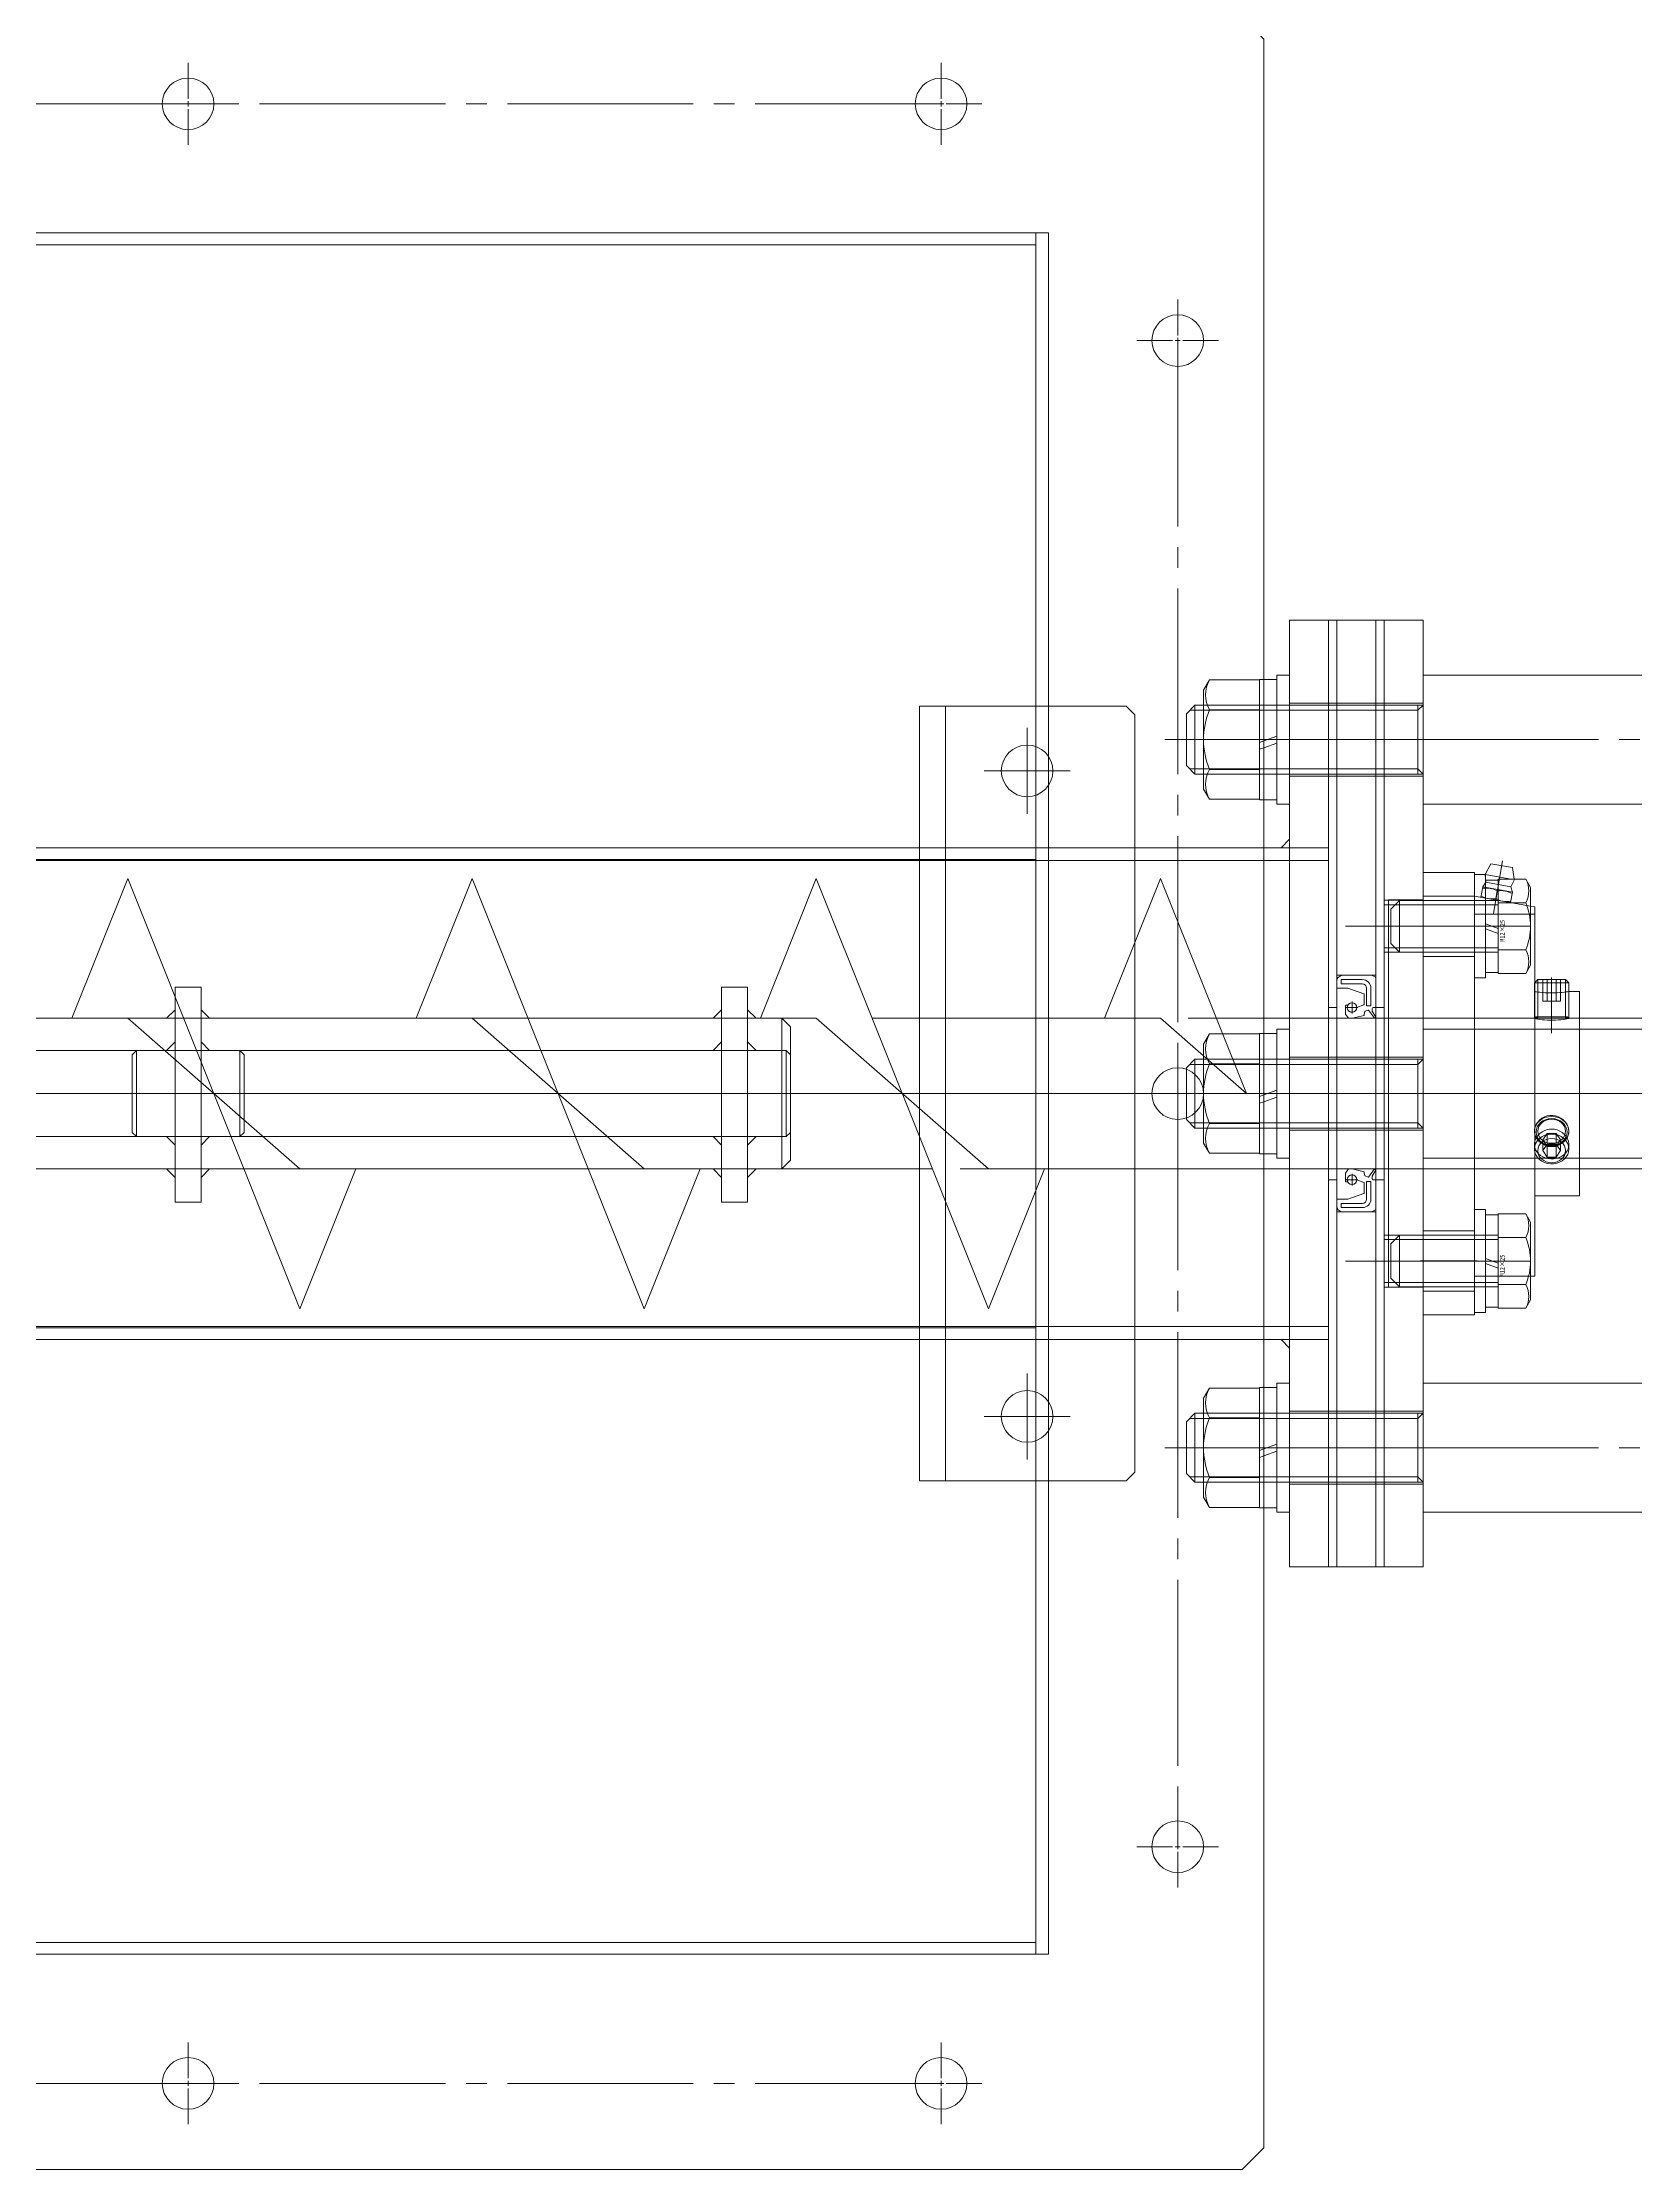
# Model space of a CAD drawing. Units: millimetres at full size. Extents: x -24503 to 24503, y -7436 to 7436.
# Drawn here: x 14791.4 to 15161.6, y 1850.6 to 2344.9 of the extents above; entities that cross this region are included whole.
import ezdxf
from ezdxf.enums import TextEntityAlignment as Align

# ---------------------------------------------------------------- set-up
doc = ezdxf.new("R2010")
doc.units = ezdxf.units.MM
doc.header["$LTSCALE"] = 4.8
doc.linetypes.add('CHAIN2', pattern=[12, 9, -1, 1, -1])
for name, color, linetype, lineweight in [('0-4_0', 2, 'Continuous', 9), ('0-C_01_外形線', 134, 'Continuous', 9), ('0-D_03_かくれ線', 5, 'Continuous', 9), ('0-F_04_中心線', 4, 'CHAIN2', 9), ('1-0_02_細線', 6, 'Continuous', 9)]:
    doc.layers.add(name, color=color, linetype=linetype, lineweight=lineweight)
doc.styles.add('ＭＳ ゴシック', font='')
doc.styles.get('ＭＳ ゴシック').set_extended_font_data('MS Gothic')

# ---------------------------------------------------------------- blocks, each defined once
blk = doc.blocks.new('U2285')
at = {"layer": '0-F_04_中心線'}
for p, q in [((0, 1.2), (0, 9.5)), ((-9.5, 0), (-1.2, 0)), ((1.2, 0), (9.5, 0)), ((0, -9.5), (0, -1.2))]:
    blk.add_line(p, q, dxfattribs=at)
at = {"layer": '0-F_04_中心線', "linetype": 'Continuous'}
for p, q in [((-0.6, 0), (0.6, 0)), ((0, -0.6), (0, 0.6))]:
    blk.add_line(p, q, dxfattribs=at)
blk = doc.blocks.new('U2286')
at = {"layer": '0-F_04_中心線'}
for p, q in [((0, 1.2), (0, 9.5)), ((-9.5, 0), (-1.2, 0)), ((1.2, 0), (9.5, 0)), ((0, -9.5), (0, -1.2))]:
    blk.add_line(p, q, dxfattribs=at)
at = {"layer": '0-F_04_中心線', "linetype": 'Continuous'}
for p, q in [((-0.6, 0), (0.6, 0)), ((0, -0.6), (0, 0.6))]:
    blk.add_line(p, q, dxfattribs=at)
blk = doc.blocks.new('U2287')
at = {"layer": '0-F_04_中心線'}
for p, q in [((0, 1.2), (0, 9.5)), ((-9.5, 0), (-1.2, 0)), ((1.2, 0), (9.5, 0)), ((0, -9.5), (0, -1.2))]:
    blk.add_line(p, q, dxfattribs=at)
at = {"layer": '0-F_04_中心線', "linetype": 'Continuous'}
for p, q in [((-0.6, 0), (0.6, 0)), ((0, -0.6), (0, 0.6))]:
    blk.add_line(p, q, dxfattribs=at)
blk = doc.blocks.new('U2288')
at = {"layer": '0-F_04_中心線'}
for p, q in [((0, 1.2), (0, 9.5)), ((-9.5, 0), (-1.2, 0)), ((1.2, 0), (9.5, 0)), ((0, -9.5), (0, -1.2))]:
    blk.add_line(p, q, dxfattribs=at)
at = {"layer": '0-F_04_中心線', "linetype": 'Continuous'}
for p, q in [((-0.6, 0), (0.6, 0)), ((0, -0.6), (0, 0.6))]:
    blk.add_line(p, q, dxfattribs=at)
blk = doc.blocks.new('U2289')
at = {"layer": '0-F_04_中心線'}
for p, q in [((0, 1.2), (0, 9.5)), ((-9.5, 0), (-1.2, 0)), ((1.2, 0), (9.5, 0)), ((0, -9.5), (0, -1.2))]:
    blk.add_line(p, q, dxfattribs=at)
at = {"layer": '0-F_04_中心線', "linetype": 'Continuous'}
for p, q in [((-0.6, 0), (0.6, 0)), ((0, -0.6), (0, 0.6))]:
    blk.add_line(p, q, dxfattribs=at)
blk = doc.blocks.new('U2290')
at = {"layer": '0-F_04_中心線'}
for p, q in [((0, 1.2), (0, 9.5)), ((-9.5, 0), (-1.2, 0)), ((1.2, 0), (9.5, 0)), ((0, -9.5), (0, -1.2))]:
    blk.add_line(p, q, dxfattribs=at)
at = {"layer": '0-F_04_中心線', "linetype": 'Continuous'}
for p, q in [((-0.6, 0), (0.6, 0)), ((0, -0.6), (0, 0.6))]:
    blk.add_line(p, q, dxfattribs=at)
blk = doc.blocks.new('U2280')
at = {"layer": '0-F_04_中心線'}
for p, q in [((0, 1.2), (0, 9.5)), ((-9.5, 0), (-1.2, 0)), ((1.2, 0), (9.5, 0)), ((0, -9.5), (0, -1.2))]:
    blk.add_line(p, q, dxfattribs=at)
at = {"layer": '0-F_04_中心線', "linetype": 'Continuous'}
for p, q in [((-0.6, 0), (0.6, 0)), ((0, -0.6), (0, 0.6))]:
    blk.add_line(p, q, dxfattribs=at)

msp = doc.modelspace()

# ---------------------------------------------------------------- linework, layer by layer
at = {"layer": '0-4_0', "color": 134}
for p, q in [((15022.211, 2297.87), (14628.211, 2297.87)), ((15022.211, 2155.02), (14638.211, 2155.02)), ((15081.211, 2157.77), (15075.211, 2157.77)), ((14638.211, 2154.77), (15022.211, 2154.77)), ((14701.211, 2118.12), (14822.213, 2118.12)), ((14828.213, 2118.12), (14949.211, 2118.12)), ((14963.211, 2118.12), (14963.211, 2083.12)), ((15148.611, 2118.12), (15210.811, 2118.12)), ((15210.811, 2118.12), (15148.611, 2118.12)), ((14822.213, 2110.62), (14701.211, 2110.62)), ((14975.211, 2100.62), (15403.207, 2100.62)), ((14822.213, 2090.62), (14701.211, 2090.62)), ((14822.213, 2083.12), (14701.211, 2083.12)), ((14949.211, 2083.12), (14828.213, 2083.12)), ((15148.611, 2083.12), (15210.811, 2083.12)), ((15148.611, 2083.12), (15211.251, 2083.12)), ((14628.211, 2046.47), (15022.211, 2046.47)), ((15081.211, 2043.47), (15075.211, 2043.47)), ((15112.211, 2003.348), (15252.211, 2003.348)), ((15022.211, 1903.37), (14628.211, 1903.37))]:
    msp.add_line(p, q, dxfattribs=at)
for points in [[(15070.211, 2350.62), (14580.211, 2350.62), (14575.211, 2345.62), (14575.211, 1855.62), (14580.211, 1850.62), (15070.211, 1850.62), (15075.211, 1855.62), (15075.211, 2345.62)], [(15025.211, 2300.62), (14625.211, 2300.62), (14625.211, 1900.62), (15025.211, 1900.62)], [(15025.211, 1900.62), (15022.211, 1900.62), (15022.211, 2300.62), (15025.211, 2300.62)], [(15081.211, 2210.62), (15090.211, 2210.62), (15090.211, 1990.62), (15081.211, 1990.62)], [(15090.211, 2210.62), (15090.211, 1990.62), (15092.211, 1990.62), (15092.211, 2210.62)], [(15092.211, 2210.62), (15092.211, 1990.62), (15101.211, 1990.62), (15101.211, 2210.62)], [(15101.211, 2210.62), (15101.211, 1990.62), (15103.211, 1990.62), (15103.211, 2210.62)], [(15103.211, 2210.62), (15103.211, 1990.62), (15112.211, 1990.62), (15112.211, 2210.62)], [(15112.211, 2167.893), (15262.211, 2167.893), (15262.211, 2197.893), (15112.211, 2197.893)], [(14828.213, 2125.366), (14828.213, 2075.366), (14822.213, 2075.366), (14822.213, 2125.366)], [(14955.211, 2125.366), (14955.211, 2075.366), (14949.211, 2075.366), (14949.211, 2125.366)], [(15112.211, 2085.62), (15262.211, 2085.62), (15262.211, 2115.62), (15112.211, 2115.62)], [(15022.211, 2046.22), (14628.211, 2046.22), (14628.211, 1900.62), (15022.211, 1900.62)]]:
    msp.add_lwpolyline(points, close=True, dxfattribs=at)
for points in [[(14628.211, 2155.02), (14628.211, 2300.62), (15022.211, 2300.62), (15022.211, 2155.02)], [(14955.211, 2118.12), (14963.211, 2118.12), (14965.211, 2116.12), (14965.211, 2085.12), (14963.211, 2083.12), (14955.211, 2083.12)], [(14828.213, 2110.62), (14837.213, 2110.62), (14837.213, 2090.62), (14828.213, 2090.62)], [(14837.213, 2110.62), (14838.213, 2109.62), (14838.213, 2091.62), (14837.213, 2090.62)], [(15262.211, 2003.348), (15262.211, 2033.348), (15112.211, 2033.348), (15112.211, 2003.348)]]:
    msp.add_lwpolyline(points, dxfattribs=at)
at = {"layer": '0-4_0', "color": 3}
for points in [[(15081.211, 2157.77), (15079.211, 2157.77), (15081.211, 2159.77)], [(14822.213, 2118.12), (14820.213, 2118.12), (14822.213, 2120.12)], [(14828.213, 2118.12), (14830.213, 2118.12), (14828.213, 2120.12)], [(14949.211, 2118.12), (14947.211, 2118.12), (14949.211, 2120.12)], [(14955.211, 2118.12), (14957.211, 2118.12), (14955.211, 2120.12)], [(14822.213, 2110.62), (14820.213, 2110.62), (14822.213, 2112.62)], [(14828.213, 2110.62), (14830.213, 2110.62), (14828.213, 2112.62)], [(14949.211, 2110.62), (14947.211, 2110.62), (14949.211, 2112.62)], [(14955.211, 2110.62), (14957.211, 2110.62), (14955.211, 2112.62)], [(14822.213, 2090.62), (14820.213, 2090.62), (14822.213, 2088.62)], [(14828.213, 2090.62), (14830.213, 2090.62), (14828.213, 2088.62)], [(14949.211, 2090.62), (14947.211, 2090.62), (14949.211, 2088.62)], [(14955.211, 2090.62), (14957.211, 2090.62), (14955.211, 2088.62)], [(14822.213, 2083.12), (14820.213, 2083.12), (14822.213, 2081.12)], [(14828.213, 2083.12), (14830.213, 2083.12), (14828.213, 2081.12)], [(14949.211, 2083.12), (14947.211, 2083.12), (14949.211, 2081.12)], [(14955.211, 2083.12), (14957.211, 2083.12), (14955.211, 2081.12)], [(15081.211, 2043.47), (15079.211, 2043.47), (15081.211, 2041.47)]]:
    msp.add_lwpolyline(points, close=True, dxfattribs=at)
at = {"layer": '0-4_0', "color": 134}
for centre in [(14825.211, 2330.62), (15000.211, 2330.62), (15055.211, 2275.62), (15055.211, 2100.62), (15055.211, 1925.62), (14825.211, 1870.62), (15000.211, 1870.62)]:
    msp.add_circle(centre, 6, dxfattribs=at)
at = {"layer": '0-C_01_外形線'}
for p, q in [((15078.211, 2196.884), (15075.211, 2196.884)), ((15078.211, 2196.884), (15078.211, 2183.684)), ((15081.211, 2167.884), (15081.211, 2197.884)), ((15078.211, 2183.684), (15075.211, 2182.592)), ((15078.211, 2182.084), (15075.211, 2180.992)), ((15078.211, 2182.084), (15078.211, 2168.884)), ((15075.211, 2168.884), (15078.211, 2168.884)), ((15078.211, 2167.884), (15081.211, 2167.884)), ((15112.211, 2152.011), (15124.211, 2152.011)), ((15112.211, 2115.62), (15112.211, 2152.011)), ((15124.211, 2115.62), (15124.211, 2152.011)), ((15124.211, 2127.503), (15124.211, 2151.503)), ((15126.711, 2151.503), (15124.211, 2151.503)), ((15126.641, 2151.544), (15132.669, 2150.481)), ((15126.711, 2150.253), (15126.711, 2140.103)), ((15126.711, 2150.253), (15129.711, 2150.253)), ((15129.711, 2150.472), (15136.074, 2150.472)), ((15129.711, 2128.533), (15129.711, 2150.472)), ((15129.711, 2150.253), (15129.711, 2139.011)), ((15133.039, 2153.157), (15133.436, 2150.481)), ((15136.074, 2150.472), (15137.211, 2148.503)), ((15137.211, 2148.503), (15137.211, 2130.503)), ((15126.711, 2140.103), (15129.711, 2139.011)), ((15129.711, 2144.988), (15136.074, 2144.988)), ((15137.211, 2142.352), (15138.211, 2142.352)), ((15126.711, 2138.903), (15126.711, 2128.753)), ((15126.711, 2138.903), (15129.711, 2137.811)), ((15129.711, 2137.811), (15129.711, 2128.753)), ((15129.711, 2134.018), (15136.074, 2134.018)), ((15136.074, 2128.533), (15137.211, 2130.503)), ((15129.711, 2128.753), (15126.711, 2128.753)), ((15129.711, 2128.533), (15136.074, 2128.533)), ((15138.211, 2126.453), (15138.878, 2127.12)), ((15138.211, 2126.353), (15146.111, 2126.353)), ((15146.111, 2126.353), (15146.111, 2124.343)), ((15146.098, 2124.345), (15148.611, 2124.345)), ((15148.611, 2115.62), (15148.611, 2124.345)), ((15081.211, 2085.62), (15081.211, 2115.62)), ((15078.211, 2114.62), (15075.211, 2114.62)), ((15078.211, 2114.62), (15078.211, 2101.42)), ((15078.211, 2101.42), (15075.211, 2100.328)), ((15078.211, 2099.82), (15075.211, 2098.728)), ((15078.211, 2099.82), (15078.211, 2086.62)), ((15075.211, 2086.62), (15078.211, 2086.62)), ((15078.211, 2085.62), (15081.211, 2085.62)), ((15112.211, 2049.23), (15112.211, 2085.62)), ((15124.211, 2049.23), (15124.211, 2085.62)), ((15138.211, 2058.22), (15138.211, 2085.62)), ((15148.611, 2076.895), (15148.611, 2085.62)), ((15148.611, 2076.895), (15138.211, 2076.895)), ((15124.211, 2049.721), (15124.211, 2073.721)), ((15126.711, 2073.721), (15124.211, 2073.721)), ((15126.711, 2072.471), (15126.711, 2062.321)), ((15126.711, 2072.471), (15129.711, 2072.471)), ((15129.711, 2072.691), (15136.074, 2072.691)), ((15129.711, 2050.751), (15129.711, 2072.691)), ((15129.711, 2072.471), (15129.711, 2061.229)), ((15136.074, 2072.691), (15137.211, 2070.721)), ((15129.711, 2067.206), (15136.074, 2067.206)), ((15137.211, 2070.721), (15137.211, 2052.721)), ((15126.711, 2062.321), (15129.711, 2061.229)), ((15126.711, 2061.121), (15126.711, 2050.971)), ((15126.711, 2061.121), (15129.711, 2060.029)), ((15129.711, 2060.029), (15129.711, 2050.971)), ((15129.711, 2056.236), (15136.074, 2056.236)), ((15138.211, 2058.22), (15137.211, 2058.22)), ((15136.074, 2050.751), (15137.211, 2052.721)), ((15124.211, 2049.23), (15112.211, 2049.23)), ((15129.711, 2050.971), (15126.711, 2050.971)), ((15129.711, 2050.751), (15136.074, 2050.751)), ((15078.211, 2032.339), (15075.211, 2032.339)), ((15078.211, 2032.339), (15078.211, 2019.139)), ((15081.211, 2003.339), (15081.211, 2033.339)), ((15078.211, 2019.139), (15075.211, 2018.048)), ((15078.211, 2017.539), (15075.211, 2016.448)), ((15078.211, 2017.539), (15078.211, 2004.339)), ((15075.211, 2004.339), (15078.211, 2004.339)), ((15078.211, 2003.339), (15081.211, 2003.339))]:
    msp.add_line(p, q, dxfattribs=at)
for points in [[(15078.211, 2167.884), (15078.211, 2197.884), (15081.211, 2197.884)], [(15124.211, 2127.503), (15126.711, 2127.503), (15126.711, 2151.503)], [(15126.641, 2151.544), (15127.997, 2154.046), (15133.039, 2153.157)], [(15138.211, 2115.62), (15138.211, 2144.02), (15137.211, 2144.197)], [(15138.878, 2127.12), (15145.344, 2127.12), (15146.111, 2126.353)], [(15138.199, 2124.331), (15138.317, 2124.312), (15138.575, 2124.272), (15138.938, 2124.22), (15139.383, 2124.164), (15139.919, 2124.108), (15140.506, 2124.061), (15141.157, 2124.025), (15141.627, 2124.011), (15142.111, 2124.006)], [(15142.111, 2124.006), (15142.768, 2124.015), (15143.425, 2124.043), (15144.026, 2124.084), (15144.59, 2124.137), (15145.074, 2124.193), (15145.487, 2124.248), (15145.797, 2124.294), (15146.008, 2124.328), (15146.104, 2124.344), (15146.111, 2124.345)], [(15078.211, 2085.62), (15078.211, 2115.62), (15081.211, 2115.62)], [(15124.211, 2049.721), (15126.711, 2049.721), (15126.711, 2073.721)], [(15078.211, 2003.339), (15078.211, 2033.339), (15081.211, 2033.339)]]:
    msp.add_lwpolyline(points, dxfattribs=at)
for centre, radius, start, end in [((15131.324, 2147.73), 5.485, 330.00001, 29.99999), ((15123.415, 2139.503), 13.796, 336.57346, 23.42654), ((15131.324, 2131.276), 5.485, 330.00001, 29.99999), ((15131.324, 2069.948), 5.485, 330.00001, 29.99999), ((15123.415, 2061.721), 13.796, 336.57346, 23.42654), ((15131.324, 2053.494), 5.485, 330.00001, 29.99999)]:
    msp.add_arc(centre, radius, start, end, dxfattribs=at)
at = {"layer": '0-D_03_かくれ線'}
for p, q in [((15062.572, 2196.741), (15061.211, 2194.384)), ((15074.211, 2196.741), (15062.572, 2196.741)), ((15074.211, 2196.884), (15074.211, 2168.884)), ((15075.211, 2196.884), (15074.211, 2196.884)), ((14995.211, 2190.62), (15043.211, 2190.62)), ((14995.211, 2190.62), (14995.211, 2010.62)), ((15001.211, 2190.62), (15001.211, 2010.62)), ((15045.211, 2188.62), (15043.211, 2190.62)), ((15059.211, 2190.893), (15057.211, 2188.893)), ((15061.211, 2189.693), (15058.011, 2189.693)), ((15059.211, 2174.893), (15059.211, 2190.893)), ((15061.211, 2190.893), (15059.211, 2190.893)), ((15061.211, 2194.384), (15061.211, 2171.384)), ((15112.211, 2190.893), (15061.211, 2190.893)), ((15111.011, 2189.693), (15061.211, 2189.693)), ((15074.211, 2189.813), (15062.572, 2189.813)), ((15081.211, 2191.393), (15090.211, 2191.393)), ((15090.211, 2191.393), (15092.211, 2191.393)), ((15092.211, 2191.393), (15101.211, 2191.393)), ((15101.211, 2191.393), (15103.211, 2191.393)), ((15103.211, 2191.393), (15112.211, 2191.393)), ((15111.011, 2190.893), (15111.011, 2174.893)), ((15111.011, 2189.693), (15112.211, 2190.893)), ((15045.211, 2188.62), (15045.211, 2012.62)), ((15057.211, 2176.893), (15057.211, 2188.893)), ((15075.211, 2182.592), (15074.211, 2182.228)), ((15075.211, 2180.992), (15074.211, 2180.628)), ((15059.211, 2174.893), (15057.211, 2176.893)), ((15061.211, 2176.093), (15058.011, 2176.093)), ((15061.211, 2174.893), (15059.211, 2174.893)), ((15111.011, 2176.093), (15061.211, 2176.093)), ((15112.211, 2174.893), (15061.211, 2174.893)), ((15074.211, 2175.956), (15062.572, 2175.956)), ((15111.011, 2176.093), (15112.211, 2174.893)), ((15062.572, 2169.028), (15061.211, 2171.384)), ((15081.211, 2174.393), (15090.211, 2174.393)), ((15090.211, 2174.393), (15092.211, 2174.393)), ((15092.211, 2174.393), (15101.211, 2174.393)), ((15101.211, 2174.393), (15103.211, 2174.393)), ((15103.211, 2174.393), (15112.211, 2174.393)), ((15074.211, 2169.028), (15062.572, 2169.028)), ((15075.211, 2168.884), (15074.211, 2168.884)), ((15075.211, 2157.77), (14627.211, 2157.77)), ((15022.211, 2157.77), (14628.211, 2157.77)), ((15025.211, 2043.47), (15025.211, 2157.77)), ((15090.211, 2157.77), (15081.211, 2157.77)), ((15081.211, 2157.77), (15090.211, 2157.77)), ((15090.211, 2043.47), (15090.211, 2157.77)), ((14811.211, 2150.62), (14798.211, 2118.12)), ((14851.211, 2050.62), (14811.211, 2150.62)), ((14891.211, 2150.62), (14878.211, 2118.12)), ((14931.211, 2050.62), (14891.211, 2150.62)), ((14971.211, 2150.62), (14958.211, 2118.12)), ((15011.211, 2050.62), (14971.211, 2150.62)), ((15090.211, 2154.77), (15022.211, 2154.77)), ((15022.211, 2154.77), (15025.211, 2154.77)), ((15051.211, 2150.62), (15038.211, 2118.12)), ((15071.211, 2100.621), (15051.211, 2150.62)), ((15126.83, 2149.734), (15126.641, 2151.544)), ((15133.456, 2150.342), (15132.66, 2148.706)), ((15103.211, 2145.612), (15112.211, 2145.612)), ((15106.711, 2145.503), (15104.711, 2143.503)), ((15129.711, 2145.503), (15106.711, 2145.503)), ((15106.711, 2145.503), (15106.711, 2133.503)), ((15124.211, 2146.511), (15112.211, 2146.511)), ((15124.211, 2146.511), (15137.211, 2144.197)), ((15126.088, 2148.636), (15125.664, 2146.233)), ((15126.088, 2148.636), (15132.982, 2147.42)), ((15129.165, 2145.933), (15129.481, 2147.72)), ((15132.558, 2145.017), (15132.982, 2147.42)), ((15132.66, 2148.706), (15132.982, 2147.42)), ((15103.211, 2144.511), (15112.211, 2144.511)), ((15104.711, 2143.503), (15104.711, 2135.503)), ((15129.711, 2144.503), (15105.711, 2144.503)), ((15137.211, 2142.352), (15124.211, 2142.352)), ((15106.711, 2133.503), (15104.711, 2135.503)), ((15103.211, 2134.511), (15112.211, 2134.511)), ((15103.211, 2133.511), (15112.211, 2133.511)), ((15129.711, 2134.503), (15105.711, 2134.503)), ((15129.711, 2133.503), (15106.711, 2133.503)), ((15124.211, 2132.511), (15112.211, 2132.511)), ((15092.211, 2128.12), (15101.211, 2128.12)), ((15093.161, 2126.12), (15098.105, 2126.12)), ((15093.242, 2128.12), (15100.188, 2128.12)), ((15093.242, 2128.12), (15100.188, 2128.12)), ((15100.232, 2128.11), (15101.156, 2127.648)), ((15100.232, 2128.11), (15101.156, 2127.648)), ((15101.211, 2127.559), (15101.211, 2120.72)), ((15138.111, 2126.353), (15138.211, 2126.453)), ((15138.111, 2124.345), (15138.111, 2126.353)), ((15138.111, 2126.353), (15138.211, 2126.353)), ((15140.09, 2122.12), (15140.09, 2127.12)), ((15141.101, 2122.12), (15141.101, 2127.12)), ((15143.122, 2122.12), (15143.122, 2127.12)), ((15144.132, 2122.12), (15144.132, 2127.12)), ((15090.211, 2120.62), (15092.211, 2120.62)), ((15094.694, 2125.12), (15092.311, 2125.12)), ((15094.211, 2119.165), (15094.211, 2121.04)), ((15094.311, 2121.14), (15094.742, 2121.14)), ((15098.471, 2123.81), (15094.727, 2125.115)), ((15096.811, 2120.62), (15098.475, 2121.27)), ((15098.538, 2121.363), (15098.538, 2123.715)), ((15101.111, 2120.62), (15100.658, 2120.62)), ((15101.211, 2120.62), (15103.211, 2120.62)), ((15138.111, 2124.345), (15138.199, 2124.331)), ((15138.111, 2124.345), (15138.111, 2118.12)), ((15138.878, 2124.229), (15138.878, 2118.12)), ((15144.132, 2122.12), (15140.09, 2122.12)), ((15142.351, 2124.007), (15141.998, 2124.006)), ((15145.344, 2124.229), (15145.344, 2118.12)), ((15146.111, 2124.345), (15146.111, 2118.12)), ((14811.211, 2118.12), (14744.211, 2118.12)), ((14851.211, 2083.12), (14811.211, 2118.12)), ((14828.213, 2118.12), (14822.213, 2118.12)), ((14891.211, 2118.12), (14824.211, 2118.12)), ((14931.211, 2083.12), (14891.211, 2118.12)), ((14971.211, 2118.12), (14904.211, 2118.12)), ((14955.211, 2118.12), (14949.211, 2118.12)), ((15011.211, 2083.12), (14971.211, 2118.12)), ((15051.211, 2118.12), (14984.211, 2118.12)), ((15071.211, 2100.621), (15051.211, 2118.12)), ((15148.611, 2118.12), (15057.649, 2118.12)), ((15064.211, 2118.12), (15148.611, 2118.12)), ((15092.211, 2118.12), (15101.211, 2118.12)), ((15099.444, 2120.036), (15098.752, 2119.755)), ((15112.211, 2085.62), (15112.211, 2115.62)), ((15124.211, 2085.62), (15124.211, 2115.62)), ((15138.111, 2118.12), (15138.495, 2118.504)), ((15138.211, 2085.62), (15138.211, 2115.62)), ((15138.878, 2118.12), (15138.495, 2118.504)), ((15145.728, 2118.504), (15138.495, 2118.504)), ((15145.728, 2118.504), (15145.344, 2118.12)), ((15145.728, 2118.504), (15146.111, 2118.12)), ((15148.611, 2085.62), (15148.611, 2115.62)), ((14813.213, 2110.62), (14813.213, 2090.62)), ((14964.211, 2110.62), (14813.213, 2110.62)), ((14828.213, 2110.62), (14822.213, 2110.62)), ((14949.211, 2110.62), (14955.211, 2110.62)), ((14964.211, 2110.62), (14964.211, 2090.62)), ((15062.572, 2114.477), (15061.211, 2112.12)), ((15061.211, 2112.12), (15061.211, 2089.12)), ((15074.211, 2114.477), (15062.572, 2114.477)), ((15074.211, 2114.62), (15074.211, 2086.62)), ((15075.211, 2114.62), (15074.211, 2114.62)), ((15059.211, 2108.62), (15057.211, 2106.62)), ((15057.211, 2094.62), (15057.211, 2106.62)), ((15061.211, 2107.42), (15058.011, 2107.42)), ((15059.211, 2092.62), (15059.211, 2108.62)), ((15061.211, 2108.62), (15059.211, 2108.62)), ((15112.211, 2108.62), (15061.211, 2108.62)), ((15111.011, 2107.42), (15061.211, 2107.42)), ((15074.211, 2107.549), (15062.572, 2107.549)), ((15081.211, 2109.12), (15090.211, 2109.12)), ((15090.211, 2109.12), (15092.211, 2109.12)), ((15092.211, 2109.12), (15101.211, 2109.12)), ((15092.211, 2109.12), (15101.211, 2109.12)), ((15101.211, 2109.12), (15103.211, 2109.12)), ((15103.211, 2109.12), (15112.211, 2109.12)), ((15111.011, 2108.62), (15111.011, 2092.62)), ((15111.011, 2107.42), (15112.211, 2108.62)), ((15075.211, 2100.328), (15074.211, 2099.965)), ((15075.211, 2098.728), (15074.211, 2098.365)), ((15059.211, 2092.62), (15057.211, 2094.62)), ((15061.211, 2093.82), (15058.011, 2093.82)), ((15061.211, 2092.62), (15059.211, 2092.62)), ((15111.011, 2093.82), (15061.211, 2093.82)), ((15112.211, 2092.62), (15061.211, 2092.62)), ((15074.211, 2093.692), (15062.572, 2093.692)), ((15081.211, 2092.12), (15090.211, 2092.12)), ((15090.211, 2092.12), (15092.211, 2092.12)), ((15092.211, 2092.12), (15101.211, 2092.12)), ((15092.211, 2092.12), (15101.211, 2092.12)), ((15101.211, 2092.12), (15103.211, 2092.12)), ((15103.211, 2092.12), (15112.211, 2092.12)), ((15111.011, 2093.82), (15112.211, 2092.62)), ((15143.122, 2091.386), (15141.101, 2091.386)), ((15141.101, 2091.386), (15141.101, 2088.886)), ((15144.132, 2089.87), (15143.122, 2091.386)), ((15143.122, 2091.386), (15143.122, 2088.886)), ((14964.211, 2090.62), (14813.213, 2090.62)), ((14828.213, 2090.62), (14822.213, 2090.62)), ((14949.211, 2090.62), (14955.211, 2090.62)), ((15062.572, 2086.764), (15061.211, 2089.12)), ((15074.211, 2086.764), (15062.572, 2086.764)), ((15075.211, 2086.62), (15074.211, 2086.62)), ((15138.111, 2087.754), (15138.111, 2088.758)), ((15140.09, 2089.87), (15141.101, 2088.355)), ((15141.101, 2088.886), (15140.09, 2087.37)), ((15140.09, 2087.37), (15141.101, 2085.855)), ((15141.101, 2088.886), (15143.122, 2088.886)), ((15141.101, 2088.355), (15141.101, 2085.855)), ((15141.101, 2085.855), (15143.122, 2085.855)), ((15143.122, 2088.355), (15144.132, 2089.87)), ((15144.132, 2087.37), (15143.122, 2088.886)), ((15143.122, 2085.855), (15144.132, 2087.37)), ((15144.132, 2089.87), (15144.132, 2087.37)), ((15146.111, 2088.759), (15146.111, 2087.754)), ((14771.211, 2083.121), (14838.211, 2083.121)), ((14828.213, 2083.12), (14822.213, 2083.12)), ((14851.211, 2083.121), (14918.211, 2083.121)), ((14864.211, 2083.12), (14851.211, 2050.62)), ((14944.211, 2083.12), (14931.211, 2050.62)), ((14931.211, 2083.12), (14998.211, 2083.12)), ((14955.211, 2083.12), (14949.211, 2083.12)), ((15004.649, 2083.12), (15148.611, 2083.12)), ((15011.211, 2083.12), (15148.611, 2083.12)), ((15024.211, 2083.12), (15011.211, 2050.62)), ((15092.211, 2083.12), (15101.211, 2083.12)), ((15094.211, 2082.076), (15094.211, 2080.201)), ((15099.444, 2081.204), (15098.752, 2081.485)), ((15090.211, 2080.62), (15092.211, 2080.62)), ((15094.694, 2076.12), (15092.311, 2076.12)), ((15094.311, 2080.101), (15094.742, 2080.101)), ((15098.471, 2077.431), (15094.727, 2076.126)), ((15096.811, 2080.62), (15098.475, 2079.97)), ((15098.538, 2079.877), (15098.538, 2077.525)), ((15101.111, 2080.62), (15100.658, 2080.62)), ((15101.211, 2080.62), (15103.211, 2080.62)), ((15101.211, 2073.682), (15101.211, 2080.52)), ((15092.211, 2073.12), (15101.211, 2073.12)), ((15093.161, 2075.12), (15098.105, 2075.12)), ((15093.242, 2073.12), (15100.188, 2073.12)), ((15093.242, 2073.12), (15100.188, 2073.12)), ((15100.232, 2073.131), (15101.156, 2073.593)), ((15100.232, 2073.131), (15101.156, 2073.593)), ((15103.211, 2067.73), (15112.211, 2067.73)), ((15103.211, 2066.73), (15112.211, 2066.73)), ((15106.711, 2067.721), (15104.711, 2065.721)), ((15129.711, 2066.721), (15105.711, 2066.721)), ((15129.711, 2067.721), (15106.711, 2067.721)), ((15106.711, 2067.721), (15106.711, 2055.721)), ((15112.211, 2068.73), (15124.211, 2068.73)), ((15104.711, 2065.721), (15104.711, 2057.721)), ((15103.211, 2056.73), (15112.211, 2056.73)), ((15106.711, 2055.721), (15104.711, 2057.721)), ((15129.711, 2056.721), (15105.711, 2056.721)), ((15137.211, 2058.22), (15124.211, 2058.22)), ((15103.211, 2055.629), (15112.211, 2055.629)), ((15112.211, 2055.62), (15104.211, 2055.62)), ((15129.711, 2055.721), (15106.711, 2055.721)), ((15112.211, 2054.73), (15124.211, 2054.73)), ((15090.211, 2046.47), (15022.211, 2046.47)), ((15022.211, 2046.47), (15025.211, 2046.47)), ((15075.211, 2043.47), (14627.211, 2043.47)), ((15022.211, 2043.47), (14628.211, 2043.47)), ((15090.211, 2043.47), (15081.211, 2043.47)), ((15081.211, 2043.47), (15090.211, 2043.47)), ((15062.572, 2032.196), (15061.211, 2029.839)), ((15074.211, 2032.196), (15062.572, 2032.196)), ((15074.211, 2032.339), (15074.211, 2004.339)), ((15075.211, 2032.339), (15074.211, 2032.339)), ((15061.211, 2029.839), (15061.211, 2006.839)), ((15081.211, 2026.848), (15090.211, 2026.848)), ((15090.211, 2026.848), (15092.211, 2026.848)), ((15092.211, 2026.848), (15101.211, 2026.848)), ((15101.211, 2026.848), (15103.211, 2026.848)), ((15103.211, 2026.848), (15112.211, 2026.848)), ((15059.211, 2026.348), (15057.211, 2024.348)), ((15057.211, 2012.348), (15057.211, 2024.348)), ((15061.211, 2025.148), (15058.011, 2025.148)), ((15059.211, 2010.348), (15059.211, 2026.348)), ((15061.211, 2026.348), (15059.211, 2026.348)), ((15112.211, 2026.348), (15061.211, 2026.348)), ((15111.011, 2025.148), (15061.211, 2025.148)), ((15074.211, 2025.268), (15062.572, 2025.268)), ((15111.011, 2026.348), (15111.011, 2010.348)), ((15111.011, 2025.148), (15112.211, 2026.348)), ((15075.211, 2018.048), (15074.211, 2017.684)), ((15043.211, 2010.62), (15045.211, 2012.62)), ((15059.211, 2010.348), (15057.211, 2012.348)), ((15075.211, 2016.448), (15074.211, 2016.084)), ((15043.211, 2010.62), (14995.211, 2010.62)), ((15061.211, 2011.548), (15058.011, 2011.548)), ((15061.211, 2010.348), (15059.211, 2010.348)), ((15111.011, 2011.548), (15061.211, 2011.548)), ((15112.211, 2010.348), (15061.211, 2010.348)), ((15062.572, 2004.483), (15061.211, 2006.839)), ((15074.211, 2011.411), (15062.572, 2011.411)), ((15081.211, 2009.848), (15090.211, 2009.848)), ((15090.211, 2009.848), (15092.211, 2009.848)), ((15092.211, 2009.848), (15101.211, 2009.848)), ((15101.211, 2009.848), (15103.211, 2009.848)), ((15103.211, 2009.848), (15112.211, 2009.848)), ((15111.011, 2011.548), (15112.211, 2010.348)), ((15074.211, 2004.483), (15062.572, 2004.483)), ((15075.211, 2004.339), (15074.211, 2004.339))]:
    msp.add_line(p, q, dxfattribs=at)
for points in [[(15132.669, 2150.481), (15133.456, 2150.342), (15133.436, 2150.481)], [(15104.211, 2055.62), (15104.211, 2145.62), (15112.211, 2145.62)], [(15127.388, 2145.929), (15127.266, 2145.952), (15126.869, 2146.052), (15126.48, 2146.185), (15125.719, 2146.541)], [(15126.034, 2148.328), (15126.475, 2148.38), (15126.918, 2148.402), (15127.367, 2148.388), (15127.811, 2148.332), (15127.934, 2148.309), (15128.331, 2148.209), (15128.719, 2148.076), (15129.481, 2147.72)], [(15126.088, 2148.636), (15126.83, 2149.734), (15132.66, 2148.706)], [(15130.835, 2145.321), (15130.713, 2145.344), (15130.315, 2145.444), (15129.927, 2145.577), (15129.165, 2145.933), (15128.724, 2145.881), (15128.282, 2145.858), (15127.833, 2145.873), (15127.388, 2145.929)], [(15129.481, 2147.72), (15129.922, 2147.772), (15130.364, 2147.795), (15130.813, 2147.78), (15131.258, 2147.724), (15131.38, 2147.701), (15131.778, 2147.601), (15132.166, 2147.468), (15132.927, 2147.112)], [(15132.612, 2145.325), (15132.171, 2145.273), (15131.729, 2145.251), (15131.279, 2145.265), (15130.835, 2145.321)], [(15092.211, 2125.22), (15092.211, 2127.12), (15092.351, 2127.335), (15092.351, 2127.52)], [(15092.211, 2100.62), (15092.211, 2125.22), (15092.211, 2127.12), (15092.351, 2127.335), (15092.351, 2127.52)], [(15092.451, 2127.62), (15092.487, 2127.62), (15093.186, 2128.103)], [(15092.451, 2127.62), (15092.487, 2127.62), (15093.186, 2128.103)], [(15098.105, 2127.12), (15093.161, 2127.12), (15093.161, 2126.12)], [(15101.211, 2127.559), (15101.211, 2120.72), (15101.211, 2100.62)], [(15099.105, 2125.12), (15099.105, 2121.006), (15100.105, 2121.006), (15100.105, 2125.12)], [(15100.408, 2120.37), (15100.408, 2119.791), (15101.211, 2118.396), (15100.919, 2118.12), (15099.562, 2120.002)], [(15098.538, 2118.782), (15095.711, 2118.12), (15094.874, 2118.12), (15094.227, 2119.111)], [(15098.663, 2119.65), (15098.538, 2119.112), (15098.538, 2118.782)], [(15146.111, 2118.12), (15146.058, 2118.108), (15145.892, 2118.072), (15145.63, 2118.017), (15145.264, 2117.946), (15144.815, 2117.87), (15144.278, 2117.794), (15143.687, 2117.73), (15143.03, 2117.682), (15142.377, 2117.659), (15141.697, 2117.662), (15141.06, 2117.69), (15140.435, 2117.739), (15139.869, 2117.804), (15139.349, 2117.88), (15138.908, 2117.956), (15138.546, 2118.026), (15138.294, 2118.08), (15138.145, 2118.113), (15138.111, 2118.12)], [(14813.213, 2110.62), (14812.213, 2109.62), (14812.213, 2091.62), (14813.213, 2090.62)], [(14964.211, 2110.62), (14965.211, 2109.62), (14965.211, 2091.62), (14964.211, 2090.62)], [(15092.211, 2100.62), (15092.211, 2076.02), (15092.211, 2074.12), (15092.351, 2073.905), (15092.351, 2073.72)], [(15101.211, 2073.682), (15101.211, 2080.52), (15101.211, 2100.62)], [(15138.197, 2092.594), (15138.145, 2092.326), (15138.111, 2091.87)], [(15146.111, 2088.758), (15146.087, 2088.382), (15145.96, 2087.828), (15145.727, 2087.307), (15145.393, 2086.833), (15144.968, 2086.416), (15144.457, 2086.063), (15143.879, 2085.787), (15143.249, 2085.593), (15142.586, 2085.486), (15141.918, 2085.468), (15141.254, 2085.536), (15140.62, 2085.69), (15140.027, 2085.925), (15139.488, 2086.24), (15139.021, 2086.626), (15138.638, 2087.082), (15138.353, 2087.592), (15138.177, 2088.142), (15138.111, 2088.718), (15138.111, 2088.758), (15138.16, 2089.298), (15138.317, 2089.871), (15138.579, 2090.421), (15138.938, 2090.93), (15139.391, 2091.388), (15139.919, 2091.774), (15140.515, 2092.076), (15141.157, 2092.282), (15141.63, 2092.364), (15142.111, 2092.392)], [(15138.111, 2091.87), (15138.132, 2091.523), (15138.193, 2091.183), (15138.206, 2091.13)], [(15146.111, 2091.87), (15146.056, 2092.45), (15145.892, 2093.025), (15145.625, 2093.577), (15145.264, 2094.09), (15144.808, 2094.554), (15144.278, 2094.946), (15143.677, 2095.253), (15143.03, 2095.461), (15142.367, 2095.558), (15141.697, 2095.545), (15141.051, 2095.425), (15140.435, 2095.206), (15139.861, 2094.892), (15139.349, 2094.496), (15138.902, 2094.02), (15138.546, 2093.488), (15138.291, 2092.917), (15138.197, 2092.594)], [(15138.206, 2091.13), (15138.378, 2090.658), (15138.661, 2090.176), (15139.044, 2089.742), (15139.51, 2089.371), (15140.061, 2089.067), (15140.671, 2088.84), (15141.32, 2088.698), (15141.992, 2088.639), (15142.652, 2088.666), (15143.297, 2088.773), (15143.905, 2088.959), (15144.465, 2089.22), (15144.971, 2089.561), (15145.397, 2089.969), (15145.735, 2090.446), (15145.97, 2090.974), (15146.076, 2091.414), (15146.111, 2091.87)], [(15141.101, 2091.386), (15140.09, 2089.87), (15140.09, 2087.37)], [(15142.111, 2092.392), (15142.777, 2092.338), (15143.425, 2092.181), (15144.034, 2091.926), (15144.59, 2091.581), (15145.08, 2091.155), (15145.487, 2090.665), (15145.8, 2090.122), (15146.008, 2089.547), (15146.104, 2088.963), (15146.111, 2088.758)], [(15141.101, 2088.355), (15143.122, 2088.355), (15143.122, 2085.855)], [(15098.538, 2082.458), (15095.711, 2083.12), (15094.874, 2083.12), (15094.227, 2082.13)], [(15098.663, 2081.591), (15098.538, 2082.129), (15098.538, 2082.458)], [(15100.408, 2080.87), (15100.408, 2081.45), (15101.211, 2082.845), (15100.919, 2083.12), (15099.562, 2081.239)], [(15092.211, 2076.02), (15092.211, 2074.12), (15092.351, 2073.905), (15092.351, 2073.72)], [(15099.105, 2076.12), (15099.105, 2080.235), (15100.105, 2080.235), (15100.105, 2076.12)], [(15092.451, 2073.62), (15092.487, 2073.62), (15093.186, 2073.138)], [(15092.451, 2073.62), (15092.487, 2073.62), (15093.186, 2073.138)], [(15098.105, 2074.12), (15093.161, 2074.12), (15093.161, 2075.12)]]:
    msp.add_lwpolyline(points, dxfattribs=at)
for centre, radius in [((15020.211, 2175.62), 6), ((15095.711, 2120.62), 1.1), ((15095.711, 2080.62), 1.1), ((15020.211, 2025.62), 6)]:
    msp.add_circle(centre, radius, dxfattribs=at)
for centre, radius, start, end in [((15068.572, 2193.277), 6.928, 150.00001, 209.99999), ((15079.532, 2182.884), 18.321, 157.78075, 202.21925), ((15068.572, 2172.492), 6.928, 150.00001, 209.99999), ((15092.451, 2127.52), 0.1, 90, 180), ((15092.451, 2127.52), 0.1, 90, 180), ((15093.242, 2128.02), 0.1, 90, 124.61956), ((15093.242, 2128.02), 0.1, 90, 124.61956), ((15098.105, 2125.12), 2, 0, 90), ((15098.105, 2125.12), 1, 0, 90), ((15100.188, 2128.02), 0.1, 63.43495, 90), ((15100.188, 2128.02), 0.1, 63.43495, 90), ((15101.111, 2127.559), 0.1, 0, 63.43495), ((15101.111, 2127.559), 0.1, 0, 63.43495), ((15092.311, 2125.22), 0.1, 180, 270), ((15094.311, 2121.04), 0.1, 90, 180), ((15095.711, 2120.62), 1.1, 151.81153, 0), ((15094.694, 2125.02), 0.1, 70.78519, 90), ((15098.438, 2123.715), 0.1, 0, 70.78519), ((15098.438, 2121.363), 0.1, 291.33975, 0), ((15100.658, 2120.37), 0.25, 90, 180), ((15101.111, 2120.72), 0.1, 270, 0), ((15094.311, 2119.165), 0.1, 180, 213.12981), ((15098.809, 2119.616), 0.15, 112.11539, 167.01248), ((15099.481, 2119.944), 0.1, 35.78155, 112.11539), ((15068.572, 2111.013), 6.928, 150.00001, 209.99999), ((15079.532, 2100.62), 18.321, 157.78075, 202.21925), ((15068.572, 2090.228), 6.928, 150.00001, 209.99999), ((15094.311, 2082.076), 0.1, 146.87019, 180), ((15095.711, 2080.62), 1.1, 0, 208.18847), ((15098.809, 2081.624), 0.15, 192.98752, 247.88461), ((15099.481, 2081.297), 0.1, 247.88461, 324.21845), ((15100.658, 2080.87), 0.25, 180, 270), ((15092.311, 2076.02), 0.1, 90, 180), ((15094.311, 2080.201), 0.1, 180, 270), ((15094.694, 2076.22), 0.1, 270, 289.21481), ((15098.105, 2076.12), 1, 270, 0), ((15098.105, 2076.12), 2, 270, 0), ((15098.438, 2077.525), 0.1, 289.21481, 0), ((15098.438, 2079.877), 0.1, 0, 68.66025), ((15101.111, 2080.52), 0.1, 0, 90), ((15092.451, 2073.72), 0.1, 180, 270), ((15092.451, 2073.72), 0.1, 180, 270), ((15093.242, 2073.22), 0.1, 235.38044, 270), ((15093.242, 2073.22), 0.1, 235.38044, 270), ((15100.188, 2073.22), 0.1, 270, 296.56505), ((15100.188, 2073.22), 0.1, 270, 296.56505), ((15101.111, 2073.682), 0.1, 296.56505, 0), ((15101.111, 2073.682), 0.1, 296.56505, 0), ((15068.572, 2028.732), 6.928, 150.00001, 209.99999), ((15079.532, 2018.339), 18.321, 157.78075, 202.21925), ((15068.572, 2007.947), 6.928, 150.00001, 209.99999)]:
    msp.add_arc(centre, radius, start, end, dxfattribs=at)
for centre, major_axis in [((15142.111, 2091.87), (-4, 0)), ((15142.111, 2091.679), (3.616, 0)), ((15142.111, 2091.87), (3.233, 0)), ((15142.111, 2087.37), (3.233, 0))]:
    msp.add_ellipse(centre, major_axis=major_axis, ratio=0.866025, dxfattribs=at)
for start_param, end_param in [(4.712389, 6.2831853), (3.1415927, 4.712389), (6.2831853, 6.5072606), (0.2240753, 3.1415927)]:
    msp.add_ellipse((15142.111, 2087.754), major_axis=(-4, 0), ratio=0.866025, start_param=start_param, end_param=end_param, dxfattribs=at)
at = {"layer": '0-F_04_中心線'}
for p, q in [((15000.211, 2330.62), (14650.211, 2330.62)), ((15055.211, 2275.62), (15055.211, 1925.62)), ((15020.211, 2165.62), (15020.211, 2185.62)), ((15052.211, 2182.893), (15300.211, 2182.893)), ((15071.214, 2182.893), (15100.588, 2182.893)), ((15078.211, 2182.884), (15081.211, 2182.884)), ((15101.211, 2182.893), (15081.211, 2182.893)), ((15103.461, 2182.893), (15089.961, 2182.893)), ((15112.211, 2182.893), (15092.211, 2182.893)), ((15121.211, 2182.893), (15094.211, 2182.893)), ((15010.211, 2175.62), (15030.211, 2175.62)), ((15128.562, 2142.513), (15130.708, 2154.682)), ((15121.211, 2139.52), (15094.211, 2139.52)), ((15137.211, 2139.503), (15104.711, 2139.503)), ((15124.811, 2139.511), (15111.611, 2139.511)), ((15126.711, 2139.503), (15124.211, 2139.503)), ((15142.111, 2127.57), (15142.111, 2114.659)), ((15097.086, 2120.62), (15094.336, 2120.62)), ((15095.711, 2121.995), (15095.711, 2119.245)), ((15095.791, 2100.62), (14155.211, 2100.62)), ((14175.327, 2100.62), (15388.211, 2100.62)), ((14975.211, 2100.62), (14500.213, 2100.62)), ((15052.211, 2100.62), (15300.211, 2100.62)), ((15071.214, 2100.62), (15100.588, 2100.62)), ((15078.211, 2100.62), (15081.211, 2100.62)), ((15101.211, 2100.62), (15081.211, 2100.62)), ((15083.752, 2100.62), (15388.211, 2100.62)), ((15103.461, 2100.62), (15089.961, 2100.62)), ((15103.461, 2100.62), (15089.961, 2100.62)), ((15112.211, 2100.62), (15092.211, 2100.62)), ((15121.211, 2100.62), (15094.211, 2100.62)), ((15121.211, 2100.62), (15094.211, 2100.62)), ((15101.991, 2100.62), (15150.831, 2100.62)), ((15095.711, 2079.245), (15095.711, 2081.995)), ((15097.086, 2080.62), (15094.336, 2080.62)), ((15121.211, 2061.721), (15094.211, 2061.721)), ((15137.211, 2061.721), (15104.711, 2061.721)), ((15124.811, 2061.73), (15111.611, 2061.73)), ((15126.711, 2061.721), (15124.211, 2061.721)), ((15020.211, 2035.62), (15020.211, 2015.62)), ((15010.211, 2025.62), (15030.211, 2025.62)), ((15052.211, 2018.348), (15300.211, 2018.348)), ((15071.214, 2018.348), (15100.588, 2018.348)), ((15078.211, 2018.339), (15081.211, 2018.339)), ((15101.211, 2018.348), (15081.211, 2018.348)), ((15103.461, 2018.348), (15089.961, 2018.348)), ((15112.211, 2018.348), (15092.211, 2018.348)), ((15121.211, 2018.348), (15094.211, 2018.348)), ((15000.211, 1870.62), (14650.211, 1870.62))]:
    msp.add_line(p, q, dxfattribs=at)
for points in [[(15061.211, 2182.884), (15074.211, 2182.884), (15078.211, 2182.884)], [(15061.211, 2100.62), (15074.211, 2100.62), (15078.211, 2100.62)], [(15061.211, 2018.339), (15074.211, 2018.339), (15078.211, 2018.339)]]:
    msp.add_lwpolyline(points, dxfattribs=at)
at = {"layer": '1-0_02_細線'}
for p, q in [((15138.878, 2127.12), (15138.878, 2124.229)), ((15145.344, 2127.12), (15145.344, 2124.229))]:
    msp.add_line(p, q, dxfattribs=at)

# ---------------------------------------------------------------- block references
at = {"layer": '0-F_04_中心線', "rotation": 180}
for name, p in [('U2285', (14825.211, 2330.62)), ('U2286', (15000.211, 2330.62)), ('U2287', (15055.211, 2275.62)), ('U2288', (15055.211, 2100.62)), ('U2289', (15055.211, 1925.62)), ('U2280', (14825.211, 1870.62)), ('U2290', (15000.211, 1870.62))]:
    msp.add_blockref(name, p, dxfattribs=at)

# ---------------------------------------------------------------- texts
at = {"layer": '0-D_03_かくれ線', "style": 'ＭＳ ゴシック', "width": 0.8}
for p in [(15131.511, 2135.938), (15131.511, 2058.156)]:
    msp.add_text('M12×25', height=1.1, rotation=90, dxfattribs=at).set_placement(p, align=Align.BOTTOM_LEFT)

doc.saveas('drawing.dxf')
